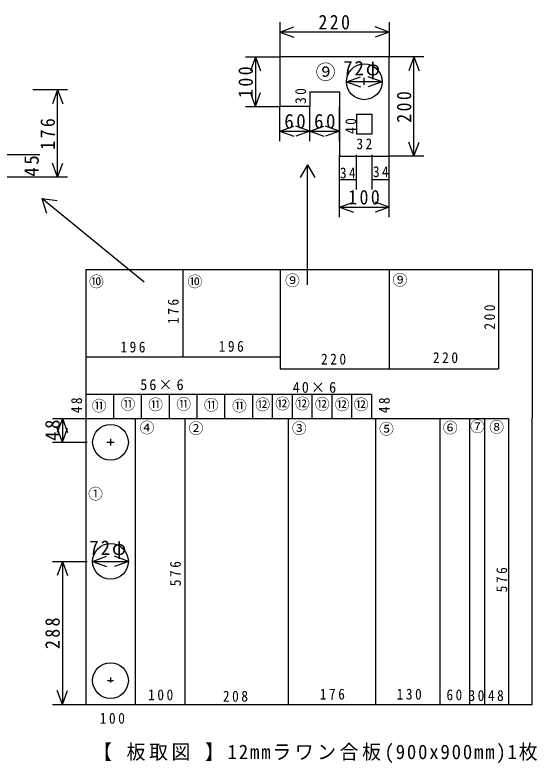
# Model space of a CAD drawing. Units: millimetres, scale not verified. Extents: x -1608 to 1118, y -732 to 893.
# Drawn here: x 66 to 1118, y -615 to 892 of the extents above; entities that cross this region are included whole.
import ezdxf
from ezdxf.enums import TextEntityAlignment as Align

# ---------------------------------------------------------------- set-up
doc = ezdxf.new("R2010")
doc.units = ezdxf.units.MM
doc.header["$LTSCALE"] = 10
doc.layers.add('0-0', color=7, linetype='Continuous')
doc.styles.add('ＭＳ ゴシック', font='')
doc.styles.get('ＭＳ ゴシック').set_extended_font_data('MS Gothic')

msp = doc.modelspace()

# ---------------------------------------------------------------- linework, layer by layer
at = {"layer": '0-0', "color": 4}
for p, q in [((599.97, 877.37), (599.97, 807.37)), ((819.97, 877.37), (819.97, 807.37)), ((599.97, 857.37), (628.16, 867.63)), ((819.97, 857.37), (791.78, 867.63)), ((819.97, 857.37), (599.97, 857.37)), ((599.97, 857.37), (628.16, 847.11)), ((819.97, 857.37), (791.78, 847.11)), ((530.71, 807.25), (600.71, 807.25)), ((550.71, 807.25), (540.45, 779.06)), ((550.71, 807.25), (550.71, 707.25)), ((550.71, 807.25), (560.98, 779.06)), ((890.06, 807.25), (820.06, 807.25)), ((870.06, 807.25), (859.8, 779.06)), ((870.06, 607.25), (870.06, 807.25)), ((870.06, 807.25), (880.32, 779.06)), ((733.97, 757.25), (762.16, 767.51)), ((805.97, 757.25), (733.97, 757.25)), ((733.97, 757.25), (762.16, 746.99)), ((805.97, 757.25), (777.78, 767.51)), ((805.97, 757.25), (777.78, 746.99)), ((171.68, 740.85), (101.68, 740.85)), ((151.68, 740.85), (141.42, 712.66)), ((151.68, 564.85), (151.68, 740.85)), ((151.68, 740.85), (161.94, 712.66)), ((550.71, 707.25), (540.45, 735.44)), ((550.71, 707.25), (560.98, 735.44)), ((530.71, 707.25), (600.71, 707.25)), ((599.97, 637.83), (599.97, 707.83)), ((659.97, 637.83), (659.97, 707.83)), ((719.97, 637.83), (719.97, 707.83)), ((599.97, 657.83), (628.16, 668.09)), ((659.97, 657.83), (631.78, 668.09)), ((659.97, 657.83), (688.16, 668.09)), ((719.97, 657.83), (691.78, 668.09)), ((599.97, 657.83), (659.97, 657.83)), ((599.97, 657.83), (628.16, 647.57)), ((659.97, 657.83), (631.78, 647.57)), ((659.97, 657.83), (719.97, 657.83)), ((659.97, 657.83), (688.16, 647.57)), ((719.97, 657.83), (691.78, 647.57)), ((870.06, 607.25), (859.8, 635.44)), ((870.06, 607.25), (880.32, 635.44)), ((116.14, 609.85), (46.14, 609.85)), ((719.97, 540.31), (719.97, 610.31)), ((753.97, 540.31), (753.97, 610.31)), ((785.97, 540.31), (785.97, 610.31)), ((819.97, 540.31), (819.97, 610.31)), ((890.06, 607.25), (820.06, 607.25)), ((151.68, 564.85), (141.42, 593.04)), ((151.68, 564.85), (161.94, 593.04)), ((116.14, 564.85), (46.14, 564.85)), ((171.68, 564.85), (101.68, 564.85)), ((719.97, 560.31), (753.97, 560.31)), ((785.97, 560.31), (819.97, 560.31)), ((719.97, 484.77), (719.97, 554.77)), ((819.97, 484.77), (819.97, 554.77)), ((719.97, 504.77), (748.16, 515.03)), ((819.97, 504.77), (791.78, 515.03)), ((719.97, 504.77), (819.97, 504.77)), ((719.97, 504.77), (748.16, 494.51)), ((819.97, 504.77), (791.78, 494.51)), ((141.37, 79.27), (211.37, 79.27)), ((161.37, 79.27), (151.11, 51.08)), ((161.37, 79.27), (161.37, 31.27)), ((161.37, 79.27), (171.63, 51.08)), ((161.37, 31.27), (151.11, 59.47)), ((161.37, 31.27), (171.63, 59.47)), ((141.37, 31.27), (211.37, 31.27)), ((141.37, -208.73), (211.37, -208.73)), ((161.37, -208.73), (151.11, -236.92)), ((161.37, -208.73), (161.37, -496.73)), ((161.37, -208.73), (171.63, -236.92)), ((222.29, -208.73), (250.48, -198.46)), ((222.29, -208.73), (294.29, -208.73)), ((222.29, -208.73), (250.48, -218.99)), ((294.29, -208.73), (266.1, -198.46)), ((294.29, -208.73), (266.1, -218.99)), ((161.37, -496.73), (151.11, -468.53)), ((161.37, -496.73), (171.63, -468.53)), ((141.37, -496.73), (211.37, -496.73))]:
    msp.add_line(p, q, dxfattribs=at)
at = {"layer": '0-0'}
for p, q in [((599.97, 807.25), (599.97, 707.25)), ((776.27, 757.25), (762.29, 757.25)), ((769.97, 751), (769.97, 764.98)), ((659.97, 737.25), (659.97, 707.25)), ((659.97, 737.25), (719.97, 737.25)), ((719.97, 737.25), (719.97, 607.25)), ((659.97, 707.25), (599.97, 707.25)), ((753.97, 692.25), (785.97, 692.25)), ((753.97, 692.25), (753.97, 652.25)), ((785.97, 652.25), (785.97, 692.25)), ((753.97, 652.25), (785.97, 652.25)), ((719.97, 607.25), (819.97, 607.25)), ((655.57, 590.28), (670.28, 564.8)), ((119.69, 522.28), (150.59, 518.11)), ((208.29, 379.27), (1108.29, 379.27)), ((208.29, 379.27), (208.29, 79.27)), ((404.29, 379.27), (404.29, 203.27)), ((600.29, 379.27), (600.29, 203.27)), ((820.29, 379.27), (820.29, 203.27)), ((1040.29, 379.27), (1040.29, 203.27)), ((1108.29, 379.27), (1108.29, 79.27)), ((208.29, 203.27), (600.29, 203.27)), ((600.29, 203.27), (600.29, 179.27)), ((820.29, 203.27), (820.29, 179.27)), ((1040.29, 203.27), (1040.29, 179.27)), ((600.29, 179.27), (1040.29, 179.27)), ((784.29, 127.27), (208.29, 127.27)), ((264.29, 127.27), (264.29, 79.27)), ((320.29, 127.27), (320.29, 79.27)), ((376.29, 127.27), (376.29, 79.27)), ((432.29, 127.27), (432.29, 79.27)), ((488.29, 127.27), (488.29, 79.27)), ((544.29, 127.27), (544.29, 79.27)), ((584.29, 127.27), (584.29, 79.27)), ((624.29, 127.27), (624.29, 79.27)), ((664.29, 127.27), (664.29, 79.27)), ((704.29, 127.27), (704.29, 79.27)), ((744.29, 127.27), (744.29, 79.27)), ((784.29, 127.27), (784.29, 79.27)), ((208.29, 79.27), (1060.29, 79.27)), ((208.29, 79.27), (784.29, 79.27)), ((208.29, 79.27), (208.29, -496.73)), ((308.29, 79.27), (308.29, -496.73)), ((408.29, 79.27), (408.29, -496.73)), ((616.29, 79.27), (616.29, -496.73)), ((792.29, 79.27), (792.29, -496.73)), ((922.29, 79.27), (922.29, -496.73)), ((982.29, 79.27), (982.29, -496.73)), ((1012.29, 79.27), (1012.29, -496.73)), ((1060.29, 79.27), (1060.29, -496.73)), ((1108.29, -496.73), (1108.29, 79.27)), ((250.71, 31.16), (265.72, 31.16)), ((258.33, 38.44), (258.33, 24.57)), ((254.63, -208.73), (264.4, -208.73)), ((252.33, -448.73), (264.56, -448.73)), ((258.29, -442.25), (258.29, -452.51)), ((208.29, -496.73), (1108.29, -496.73))]:
    msp.add_line(p, q, dxfattribs=at)
for points in [[(819.97, 607.25), (819.97, 807.25), (599.97, 807.25)], [(655.57, 348.19), (655.57, 590.28), (640.86, 564.8)], [(326.42, 353.63), (119.69, 522.28), (129.51, 493)]]:
    msp.add_lwpolyline(points, dxfattribs=at)
for centre in [(769.97, 757.25), (258.33, 31.16), (258.29, -208.73), (258.29, -448.73)]:
    msp.add_circle(centre, 36, dxfattribs=at)

# ---------------------------------------------------------------- texts
at = {"layer": '0-0', "style": 'ＭＳ ゴシック'}
for s, height, p in [('⑨', 29.33, (671.89, 753.5)), ('⑩', 21.99, (214.9, 337.31)), ('⑩', 21.99, (413.47, 337.31)), ('⑨', 21.99, (610.07, 339.55)), ('⑨', 21.99, (826.84, 340.53)), ('⑪', 21.99, (278.46, 90.53)), ('⑪', 21.99, (334.19, 89.66)), ('⑪', 21.99, (390.78, 90.53)), ('⑪', 21.99, (446.51, 88.79)), ('⑫', 21.99, (550.12, 89.66)), ('⑫', 21.99, (590.18, 91.4)), ('⑫', 21.99, (630.23, 91.4)), ('⑫', 21.99, (670.28, 90.53)), ('⑫', 21.99, (710.34, 89.66)), ('⑫', 21.99, (748.65, 89.66)), ('⑪', 21.99, (220.34, 87.05)), ('⑪', 21.99, (503.24, 87.05)), ('⑦', 21.99, (983.02, 45.47)), ('⑧', 21.99, (1021.69, 44.22)), ('④', 21.99, (316.94, 42.97)), ('②', 21.99, (415.48, 41.73)), ('③', 21.99, (623.79, 41.73)), ('⑤', 21.99, (799.66, 40.48)), ('⑥', 21.99, (928.14, 42.97)), ('①', 21.99, (213.15, -90.3))]:
    msp.add_text(s, height=height, dxfattribs=at).set_placement(p, align=Align.BOTTOM_LEFT)
at = {"layer": '0-0', "attachment_point": 7, "style": 'ＭＳ ゴシック'}
for s, insert, char_height in [('\\T1.27;\\W0.9;220', (677.47, 862.37), 29.33), ('\\T1.2;\\W0.95;72φ', (727.47, 762.25), 29.33), ('\\T1.27;\\W0.95;60', (608.72, 662.83), 29.33), ('\\T1.27;\\W0.95;60', (668.72, 662.83), 29.33), ('\\T1.36;\\W0.9;32', (754.03, 620.98), 21.99), ('\\T1.36;\\W0.9;34', (720.74, 562.35), 21.99), ('\\T1.36;\\W0.9;34', (787.35, 564.9), 21.99), ('\\T1.27;\\W0.9;100', (737.47, 509.77), 29.33), ('\\T1.38;\\W0.9;196', (278.21, 211.84), 21.99), ('\\T1.38;\\W0.9;196', (476.37, 213.18), 21.99), ('\\T1.38;\\W0.9;220', (908.25, 190.45), 21.99), ('\\T1.38;\\W0.9;220', (682.65, 187.51), 21.99), ('\\T1.29;\\W0.95;56×6', (318.26, 136.01), 21.99), ('\\T1.29;\\W0.95;40×6', (625.65, 130.57), 21.99), ('\\T1.2;\\W0.95;72φ', (215.79, -203.73), 29.33), ('\\T1.38;\\W0.9;100', (334.16, -488.71), 21.99), ('\\T1.38;\\W0.9;176', (680.21, -487.31), 21.99), ('\\T1.38;\\W0.9;130', (835.09, -487.31), 21.99), ('\\T1.36;\\W0.9;60', (935.55, -488.71), 21.99), ('\\T1.38;\\W0.9;208', (484.86, -491.5), 21.99), ('\\T1.36;\\W0.9;30', (980.2, -490.1), 21.99), ('\\T1.36;\\W0.9;48', (1019.27, -490.1), 21.99), ('\\T1.38;\\W0.9;100', (236.66, -535.88), 21.99), ('\\T1.19;\\W0.95;【\\~板取図\\~】12mmラワン合板(900x900mm)1枚', (223.06, -614.77), 29.33)]:
    msp.add_mtext(s, dxfattribs=dict(at, insert=insert, char_height=char_height))
at = {"layer": '0-0', "attachment_point": 7, "rotation": 90, "style": 'ＭＳ ゴシック'}
for s, insert, char_height in [('\\T1.27;\\W0.9;100', (545.71, 724.75), 29.33), ('\\T1.36;\\W0.9;30', (652.85, 712.69), 21.99), ('\\T1.27;\\W0.9;200', (865.06, 674.75), 29.33), ('\\T1.27;\\W0.9;176', (146.68, 620.35), 29.33), ('\\T1.36;\\W0.9;40', (753.97, 652.25), 21.99), ('\\T1.27;\\W0.95;45', (114.09, 566.21), 29.33), ('\\T1.38;\\W0.9;176', (396.04, 269.41), 21.99), ('\\T1.38;\\W0.9;200', (1033.81, 258.14), 21.99), ('\\T1.36;\\W0.9;48', (201.3, 89.77), 21.99), ('\\T1.36;\\W0.9;48', (821.5, 89.77), 21.99), ('\\T1.27;\\W0.95;48', (156.37, 34.02), 29.33), ('\\T1.38;\\W0.9;576', (400.44, -258.72), 21.99), ('\\T1.38;\\W0.9;576', (1058.34, -271.03), 21.99), ('\\T1.27;\\W0.9;288', (156.37, -385.23), 29.33)]:
    msp.add_mtext(s, dxfattribs=dict(at, insert=insert, char_height=char_height))

doc.saveas('drawing.dxf')
